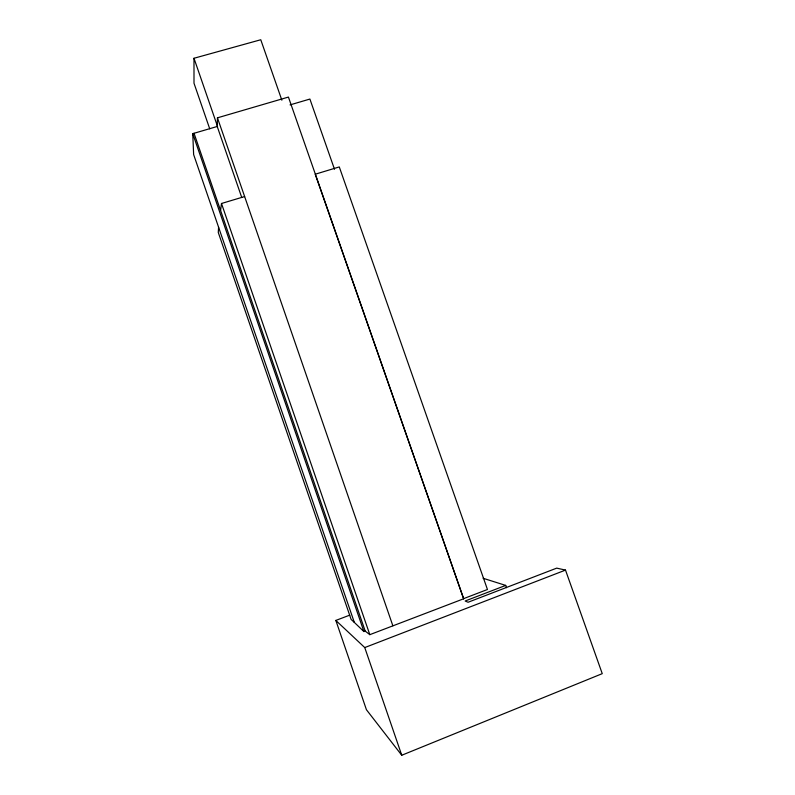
<?xml version="1.0" encoding="UTF-8"?>
<svg xmlns="http://www.w3.org/2000/svg" width="795" height="795" viewBox="0 0 795 795"><rect width="100%" height="100%" fill="white"/><g stroke="black" fill="none" stroke-linecap="round" stroke-linejoin="round"><path stroke-width="1.19" d="M241.75 197.518L217.224 126.475L217.452 117.829L288.426 97.07L463.654 598.784L369.814 634.668L365.203 631.091L194.03 133.282L192.748 133.659L193.632 154.558L354.312 622.386L363.921 631.578L365.203 631.091M218.575 227.181L218.277 232.488L351.132 619.444L354.312 622.386M220.573 210.456L221.487 203.49L244.641 196.544M349.75 615.141L335.838 620.428L366.425 709.716L401.753 755.25L602.252 673.653L565.503 570.094L556.719 568.127L468.086 602.252L465.145 601.01L505.709 585.408L506.514 587.714M335.838 620.428L364.756 647.567L565.503 570.094M463.485 598.695L487.454 589.502L339.286 166.93L315.227 174.224L463.654 598.784M290.066 104.89L309.901 99.057L334.506 169.275M194.03 133.282L217.224 126.475M209.731 128.84L194 83.227L193.99 58.264L260.77 39.75L281.857 100.2M483.092 578.263L505.709 585.408M217.452 117.829L392.859 625.784M193.99 58.264L217.552 126.504M221.487 203.49L369.814 634.668M192.748 133.659L363.921 631.578M364.756 647.567L401.753 755.25"/></g></svg>
